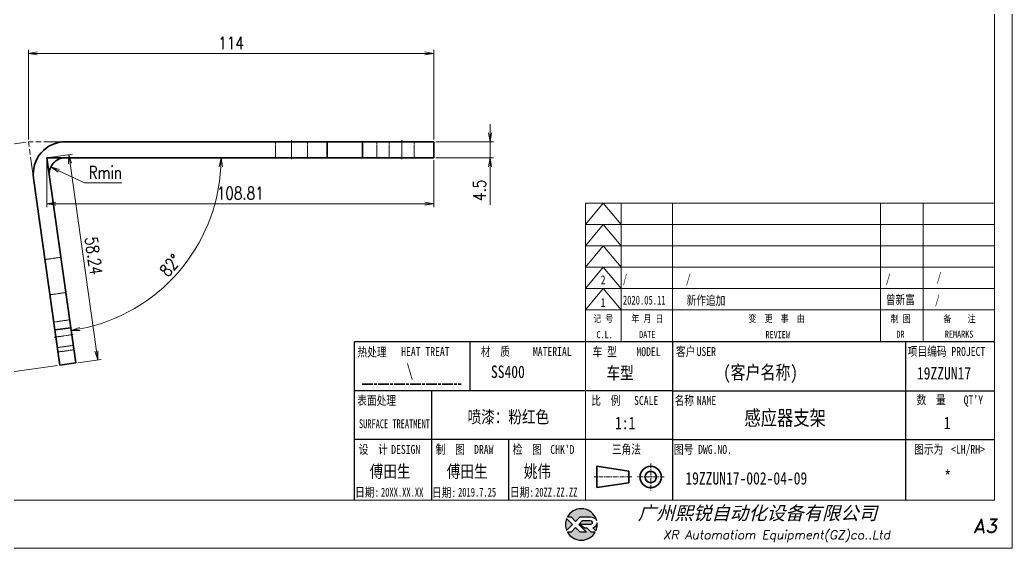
# Model space of a CAD drawing. Header units: millimetres. Extents: x 53130 to 124945, y -23470 to -1811.
# Drawn here: x 54905.7 to 55184.9, y -2526.1 to -2377.6 of the extents above; entities that cross this region are included whole.
import ezdxf
from ezdxf.enums import TextEntityAlignment as Align

# ---------------------------------------------------------------- set-up
doc = ezdxf.new("R2010")
doc.units = ezdxf.units.MM
doc.header["$LTSCALE"] = 0.5
for name, pattern in [('AM_ISO02W050x2', [3.75, 3, -0.75]), ('AM_ISO08W050x2', [9, 6, -0.75, 1.5, -0.75]), ('AM_ISO09W050', [22.5, 12, -1.5, 3, -1.5, 3, -1.5]), ('CENTER', [2, 1.25, -0.25, 0.25, -0.25])]:
    doc.linetypes.add(name, pattern=pattern)
for name, color, linetype in [('DIM', 3, 'Continuous'), ('layer 1', 7, 'Continuous'), ('图\\M+19E79\\M+195B6\\M+18E9A', 7, 'Continuous'), ('图号', 7, 'Continuous'), ('图名', 7, 'Continuous'), ('数量', 7, 'Continuous'), ('材质', 7, 'Continuous'), ('表面处理', 7, 'Continuous'), ('车型', 7, 'Continuous')]:
    doc.layers.add(name, color=color, linetype=linetype)
for name, color, linetype, lineweight in [('中心线', 2, 'AM_ISO08W050x2', 18), ('双点划线', 6, 'AM_ISO09W050', 18), ('图框', 7, 'Continuous', 18), ('标注线', 3, 'Continuous', 18), ('热处理', 7, 'Continuous', 20), ('粗实线', 7, 'Continuous', 35), ('粗点划线', 6, 'AM_ISO08W050x2', 35), ('虚线', 1, 'AM_ISO02W050x2', 18)]:
    doc.layers.add(name, color=color, linetype=linetype, lineweight=lineweight)
doc.layers.add('打印', color=7, linetype='Continuous', lineweight=15, plot=False)
doc.layers.add('打印-禁用', color=7, linetype='Continuous', lineweight=15, plot=False)
doc.styles.add('DIM', font='romans.shx', dxfattribs={"width": 0.8, "bigfont": 'bigfont.shx'})
doc.styles.add('STYLE1', font='')
doc.styles.add('国标', font='simfang.ttf', dxfattribs={"width": 0.8})
doc.styles.add('标题\\M+18E9A', font='romand.shx', dxfattribs={"oblique": 10, "bigfont": 'bigfont.shx'})
doc.styles.get('STYLE1').set_extended_font_data('SimSun')
doc.dimstyles.new('XR 1-1', dxfattribs={"dimtxt": 3.5, "dimasz": 2.5, "dimexe": 1, "dimexo": 0.625, "dimgap": 1.2, "dimtad": 1, "dimtoh": 1, "dimdsep": 46, "dimtxsty": 'DIM', "dimblk": 'OPEN', "dimcen": 0, "dimclrd": 8, "dimclre": 8, "dimclrt": 2, "dimazin": 2, "dimtfac": 0.5, "dimtmove": 0, "dimatfit": 3, "dimldrblk": 'OPEN', "dimfxl": 0, "dimtolj": 2, "dimlwd": 18, "dimlwe": 18, "dimarcsym": 0})
doc.dimstyles.new('XR 1-1$0', dxfattribs={"dimtxt": 3.5, "dimasz": 2.5, "dimexe": 1, "dimexo": 0.625, "dimgap": 1.2, "dimtad": 1, "dimzin": 9, "dimdsep": 46, "dimtxsty": 'DIM', "dimblk": 'OPEN', "dimcen": 0, "dimclrd": 8, "dimclre": 8, "dimclrt": 2, "dimazin": 2, "dimtfac": 0.5, "dimtmove": 0, "dimatfit": 3, "dimldrblk": 'OPEN', "dimfxl": 0, "dimtolj": 2, "dimlwd": 18, "dimlwe": 18, "dimarcsym": 0})
doc.dimstyles.new('XR 1-1$4', dxfattribs={"dimtxt": 3.5, "dimasz": 2.5, "dimexe": 1, "dimexo": 0.625, "dimgap": 1.2, "dimtad": 1, "dimtoh": 1, "dimdsep": 46, "dimtxsty": 'DIM', "dimblk": 'OPEN', "dimcen": 0, "dimclrd": 8, "dimclre": 8, "dimclrt": 2, "dimazin": 2, "dimtfac": 0.5, "dimtofl": 0, "dimtmove": 0, "dimatfit": 3, "dimldrblk": 'OPEN', "dimfxl": 0, "dimtolj": 2, "dimlwd": 18, "dimlwe": 18, "dimarcsym": 0})

# ---------------------------------------------------------------- blocks, each defined once
blk = doc.blocks.new('XR')
at = {"true_color": 0xfc8000}
h = blk.add_hatch(color=30, dxfattribs=at)
h.set_gradient(color1=(252, 128, 0), rotation=240, one_color=1, tint=1, name='INVCURVED')
edge = h.paths.add_edge_path()
edge.add_spline(control_points=[(-434.18, -5928.47), (-433.9, -5928.74), (-433.63, -5929.01), (-433.63, -5929.01), (-433.63, -5929.01), (-433.63, -5929.01), (-433.36, -5928.74), (-433.09, -5928.47)], knot_values=[0.5625, 0.5625, 0.5625, 0.5625, 0.625, 0.625, 0.625, 0.625, 0.6875, 0.6875, 0.6875, 0.6875], degree=3, periodic=0)
edge.add_spline(control_points=[(-433.09, -5928.47), (-432.82, -5928.2), (-432.54, -5927.93), (-432.54, -5927.93), (-432.54, -5927.93), (-432.54, -5927.93), (-432.04, -5927.93), (-431.53, -5927.93)], knot_values=[0.4375, 0.4375, 0.4375, 0.4375, 0.5, 0.5, 0.5, 0.5, 0.5625, 0.5625, 0.5625, 0.5625], degree=3, periodic=0)
edge.add_spline(control_points=[(-431.53, -5927.93), (-431.03, -5927.93), (-430.52, -5927.93), (-430.52, -5927.93), (-430.52, -5927.93), (-430, -5927.93), (-429.43, -5927.96), (-429.01, -5928.33)], knot_values=[0.25, 0.25, 0.25, 0.25, 0.3125, 0.3125, 0.3125, 0.3125, 0.4375, 0.4375, 0.4375, 0.4375], degree=3, periodic=0)
edge.add_spline(control_points=[(-429.01, -5928.33), (-428.88, -5928.44), (-428.78, -5928.59), (-428.71, -5928.75)], knot_values=[0.125, 0.125, 0.125, 0.125, 0.25, 0.25, 0.25, 0.25], degree=3, periodic=0)
edge.add_spline(control_points=[(-428.71, -5928.75), (-429.13, -5927.18), (-430.58, -5926.02), (-432.31, -5926.02)], knot_values=[0, 0, 0, 0, 0.125, 0.125, 0.125, 0.125], degree=3, periodic=0)
edge.add_spline(control_points=[(-432.31, -5926.02), (-433.72, -5926.02), (-434.94, -5926.79), (-435.58, -5927.93)], knot_values=[0.875, 0.875, 0.875, 0.875, 1, 1, 1, 1], degree=3, periodic=0)
edge.add_spline(control_points=[(-435.58, -5927.93), (-435.58, -5927.93), (-434.72, -5927.93), (-434.72, -5927.93), (-434.72, -5927.93), (-434.72, -5927.93), (-434.45, -5928.2), (-434.18, -5928.47)], knot_values=[0.6875, 0.6875, 0.6875, 0.6875, 0.8125, 0.8125, 0.8125, 0.8125, 0.875, 0.875, 0.875, 0.875], degree=3, periodic=0)
edge = h.paths.add_edge_path()
edge.add_spline(control_points=[(-434.79, -5929.26), (-435.04, -5929.02), (-435.34, -5928.72), (-435.54, -5928.53)], knot_values=[0.562504, 0.562504, 0.562504, 0.562504, 0.656252, 0.656252, 0.656252, 0.656252], degree=3, periodic=0)
edge.add_spline(control_points=[(-435.54, -5928.53), (-435.67, -5928.4), (-435.76, -5928.31), (-435.76, -5928.31), (-435.76, -5928.31), (-435.94, -5928.74), (-436.03, -5929.21), (-436.03, -5929.71)], knot_values=[0.25, 0.25, 0.25, 0.25, 0.312504, 0.312504, 0.312504, 0.312504, 0.562504, 0.562504, 0.562504, 0.562504], degree=3, periodic=0)
edge.add_spline(control_points=[(-436.03, -5929.71), (-436.03, -5930.2), (-435.94, -5930.67), (-435.76, -5931.1), (-435.76, -5931.1), (-435.4, -5930.75), (-435.05, -5930.4)], knot_values=[0.874998, 0.874998, 0.874998, 0.874998, 1.124998, 1.124998, 1.124998, 1.25, 1.25, 1.25, 1.25], degree=3, periodic=0)
edge.add_spline(control_points=[(-435.05, -5930.4), (-434.7, -5930.05), (-434.34, -5929.71), (-434.34, -5929.71), (-434.34, -5929.71), (-434.34, -5929.71), (-434.34, -5929.71), (-434.34, -5929.71)], knot_values=[0.749878, 0.749878, 0.749878, 0.749878, 0.874875, 0.874875, 0.874875, 0.874875, 0.874998, 0.874998, 0.874998, 0.874998], degree=3, periodic=0)
edge.add_spline(control_points=[(-434.34, -5929.71), (-434.34, -5929.71), (-434.34, -5929.71), (-434.34, -5929.71)], knot_values=[0.749634, 0.749634, 0.749634, 0.749634, 0.749817, 0.749817, 0.749817, 0.749817], degree=3, periodic=0)
edge.add_spline(control_points=[(-434.35, -5929.7), (-434.35, -5929.7), (-434.35, -5929.7), (-434.35, -5929.7)], knot_values=[0.738281, 0.738281, 0.738281, 0.738281, 0.742188, 0.742188, 0.742188, 0.742188], degree=3, periodic=0)
edge.add_spline(control_points=[(-434.35, -5929.7), (-434.36, -5929.69), (-434.37, -5929.68), (-434.38, -5929.67)], knot_values=[0.726563, 0.726563, 0.726563, 0.726563, 0.738281, 0.738281, 0.738281, 0.738281], degree=3, periodic=0)
edge.add_spline(control_points=[(-434.38, -5929.67), (-434.38, -5929.66), (-434.39, -5929.65), (-434.4, -5929.65)], knot_values=[0.718751, 0.718751, 0.718751, 0.718751, 0.726563, 0.726563, 0.726563, 0.726563], degree=3, periodic=0)
edge.add_spline(control_points=[(-434.4, -5929.65), (-434.42, -5929.63), (-434.45, -5929.6), (-434.47, -5929.58)], knot_values=[0.703126, 0.703126, 0.703126, 0.703126, 0.718751, 0.718751, 0.718751, 0.718751], degree=3, periodic=0)
edge.add_spline(control_points=[(-434.47, -5929.58), (-434.5, -5929.55), (-434.53, -5929.52), (-434.56, -5929.49)], knot_values=[0.687501, 0.687501, 0.687501, 0.687501, 0.703126, 0.703126, 0.703126, 0.703126], degree=3, periodic=0)
edge.add_spline(control_points=[(-434.56, -5929.49), (-434.63, -5929.42), (-434.71, -5929.35), (-434.79, -5929.26)], knot_values=[0.656252, 0.656252, 0.656252, 0.656252, 0.687501, 0.687501, 0.687501, 0.687501], degree=3, periodic=0)
at = {"true_color": 0x0348ff}
h = blk.add_hatch(color=160, dxfattribs=at)
h.set_gradient(color1=(3, 72, 255), color2=(0, 41, 153), one_color=1, tint=0.3, name='HEMISPHERICAL')
edge = h.paths.add_edge_path()
edge.add_spline(control_points=[(-432.54, -5929.67), (-432.26, -5929.95), (-431.94, -5930.23), (-431.66, -5930.51), (-431.66, -5930.51), (-431.66, -5930.51), (-431.66, -5930.51), (-431.66, -5930.51)], knot_values=[0.736842, 0.736842, 0.736842, 0.736842, 0.789474, 0.789474, 0.789474, 0.789474, 0.802633, 0.802633, 0.802633, 0.802633], degree=3, periodic=0)
edge.add_spline(control_points=[(-431.66, -5930.51), (-431.65, -5930.51), (-431.65, -5930.52), (-431.65, -5930.52)], knot_values=[0.802633, 0.802633, 0.802633, 0.802633, 0.815791, 0.815791, 0.815791, 0.815791], degree=3, periodic=0)
edge.add_spline(control_points=[(-431.65, -5930.52), (-431.64, -5930.53), (-431.64, -5930.53), (-431.64, -5930.53)], knot_values=[0.815791, 0.815791, 0.815791, 0.815791, 0.82237, 0.82237, 0.82237, 0.82237], degree=3, periodic=0)
edge.add_spline(control_points=[(-431.64, -5930.53), (-431.64, -5930.53), (-431.64, -5930.53), (-431.63, -5930.54)], knot_values=[0.82237, 0.82237, 0.82237, 0.82237, 0.828949, 0.828949, 0.828949, 0.828949], degree=3, periodic=0)
edge.add_spline(control_points=[(-431.63, -5930.54), (-431.63, -5930.54), (-431.63, -5930.54), (-431.63, -5930.54), (-431.63, -5930.54), (-431.63, -5930.54), (-431.59, -5930.54), (-431.52, -5930.54)], knot_values=[0.841901, 0.841901, 0.841901, 0.841901, 0.842105, 0.842105, 0.842105, 0.842105, 0.855264, 0.855264, 0.855264, 0.855264], degree=3, periodic=0)
edge.add_spline(control_points=[(-431.52, -5930.54), (-431.46, -5930.54), (-431.38, -5930.54), (-431.3, -5930.54)], knot_values=[0.855264, 0.855264, 0.855264, 0.855264, 0.868422, 0.868422, 0.868422, 0.868422], degree=3, periodic=0)
edge.add_spline(control_points=[(-431.3, -5930.54), (-431.26, -5930.54), (-431.22, -5930.54), (-431.18, -5930.54)], knot_values=[0.868422, 0.868422, 0.868422, 0.868422, 0.875, 0.875, 0.875, 0.875], degree=3, periodic=0)
edge.add_spline(control_points=[(-431.18, -5930.54), (-431.14, -5930.54), (-431.1, -5930.54), (-431.07, -5930.54)], knot_values=[0.875, 0.875, 0.875, 0.875, 0.881579, 0.881579, 0.881579, 0.881579], degree=3, periodic=0)
edge.add_spline(control_points=[(-431.07, -5930.54), (-431.05, -5930.54), (-431.04, -5930.54), (-431.03, -5930.54)], knot_values=[0.881579, 0.881579, 0.881579, 0.881579, 0.884869, 0.884869, 0.884869, 0.884869], degree=3, periodic=0)
edge.add_spline(control_points=[(-431.03, -5930.54), (-431.02, -5930.54), (-431, -5930.54), (-431, -5930.54)], knot_values=[0.884869, 0.884869, 0.884869, 0.884869, 0.888158, 0.888158, 0.888158, 0.888158], degree=3, periodic=0)
edge.add_spline(control_points=[(-431, -5930.54), (-430.99, -5930.54), (-430.99, -5930.54), (-430.98, -5930.54)], knot_values=[0.888158, 0.888158, 0.888158, 0.888158, 0.889803, 0.889803, 0.889803, 0.889803], degree=3, periodic=0)
edge.add_spline(control_points=[(-430.98, -5930.54), (-430.98, -5930.54), (-430.98, -5930.54), (-430.97, -5930.54)], knot_values=[0.889803, 0.889803, 0.889803, 0.889803, 0.891447, 0.891447, 0.891447, 0.891447], degree=3, periodic=0)
edge.add_spline(control_points=[(-430.97, -5930.54), (-430.97, -5930.54), (-430.97, -5930.54), (-430.97, -5930.54)], knot_values=[0.891447, 0.891447, 0.891447, 0.891447, 0.89227, 0.89227, 0.89227, 0.89227], degree=3, periodic=0)
edge.add_spline(control_points=[(-430.97, -5930.54), (-430.97, -5930.54), (-430.97, -5930.54), (-430.97, -5930.54)], knot_values=[0.89227, 0.89227, 0.89227, 0.89227, 0.893092, 0.893092, 0.893092, 0.893092], degree=3, periodic=0)
edge.add_spline(control_points=[(-430.97, -5930.54), (-430.97, -5930.54), (-430.97, -5930.54), (-430.97, -5930.54)], knot_values=[0.893092, 0.893092, 0.893092, 0.893092, 0.893503, 0.893503, 0.893503, 0.893503], degree=3, periodic=0)
edge.add_spline(control_points=[(-430.97, -5930.54), (-430.97, -5930.54), (-430.97, -5930.54), (-430.97, -5930.54)], knot_values=[0.893503, 0.893503, 0.893503, 0.893503, 0.893914, 0.893914, 0.893914, 0.893914], degree=3, periodic=0)
edge.add_spline(control_points=[(-430.97, -5930.54), (-430.97, -5930.54), (-430.97, -5930.54), (-430.97, -5930.54)], knot_values=[0.893914, 0.893914, 0.893914, 0.893914, 0.89412, 0.89412, 0.89412, 0.89412], degree=3, periodic=0)
edge.add_spline(control_points=[(-430.97, -5930.54), (-430.97, -5930.54), (-430.97, -5930.54), (-430.97, -5930.54)], knot_values=[0.89412, 0.89412, 0.89412, 0.89412, 0.894326, 0.894326, 0.894326, 0.894326], degree=3, periodic=0)
edge.add_spline(control_points=[(-430.97, -5930.54), (-430.97, -5930.54), (-430.97, -5930.54), (-430.97, -5930.54)], knot_values=[0.894428, 0.894428, 0.894428, 0.894428, 0.894531, 0.894531, 0.894531, 0.894531], degree=3, periodic=0)
edge.add_spline(control_points=[(-430.97, -5930.54), (-430.97, -5930.54), (-430.97, -5930.54), (-430.97, -5930.54)], knot_values=[0.894531, 0.894531, 0.894531, 0.894531, 0.894583, 0.894583, 0.894583, 0.894583], degree=3, periodic=0)
edge.add_spline(control_points=[(-430.97, -5930.54), (-430.97, -5930.54), (-430.97, -5930.54), (-430.97, -5930.54), (-430.97, -5930.54), (-430.97, -5930.54), (-430.73, -5930.78), (-430.49, -5931.01)], knot_values=[0.894685, 0.894685, 0.894685, 0.894685, 0.894737, 0.894737, 0.894737, 0.894737, 0.921052, 0.921052, 0.921052, 0.921052], degree=3, periodic=0)
edge.add_spline(control_points=[(-430.49, -5931.01), (-430.26, -5931.24), (-430.02, -5931.48), (-430.02, -5931.48)], knot_values=[0.921052, 0.921052, 0.921052, 0.921052, 0.947368, 0.947368, 0.947368, 0.947368], degree=3, periodic=0)
edge.add_spline(control_points=[(-430.02, -5931.48), (-430.02, -5931.48), (-430.02, -5931.48), (-430.02, -5931.48)], knot_values=[0.947522, 0.947522, 0.947522, 0.947522, 0.947573, 0.947573, 0.947573, 0.947573], degree=3, periodic=0)
edge.add_spline(control_points=[(-430.02, -5931.48), (-430.02, -5931.48), (-430.02, -5931.48), (-430.02, -5931.48)], knot_values=[0.947573, 0.947573, 0.947573, 0.947573, 0.947676, 0.947676, 0.947676, 0.947676], degree=3, periodic=0)
edge.add_spline(control_points=[(-430.02, -5931.48), (-430.02, -5931.48), (-430.02, -5931.48), (-430.02, -5931.48)], knot_values=[0.947676, 0.947676, 0.947676, 0.947676, 0.947779, 0.947779, 0.947779, 0.947779], degree=3, periodic=0)
edge.add_spline(control_points=[(-430.02, -5931.48), (-430.02, -5931.48), (-430.02, -5931.48), (-430.02, -5931.48)], knot_values=[0.947779, 0.947779, 0.947779, 0.947779, 0.947984, 0.947984, 0.947984, 0.947984], degree=3, periodic=0)
edge.add_spline(control_points=[(-430.02, -5931.48), (-430.02, -5931.48), (-430.02, -5931.48), (-430.02, -5931.48)], knot_values=[0.947984, 0.947984, 0.947984, 0.947984, 0.94819, 0.94819, 0.94819, 0.94819], degree=3, periodic=0)
edge.add_spline(control_points=[(-430.02, -5931.48), (-430.02, -5931.48), (-430.02, -5931.48), (-430.02, -5931.48)], knot_values=[0.94819, 0.94819, 0.94819, 0.94819, 0.948601, 0.948601, 0.948601, 0.948601], degree=3, periodic=0)
edge.add_spline(control_points=[(-430.02, -5931.48), (-430.02, -5931.48), (-430.02, -5931.48), (-430.02, -5931.48)], knot_values=[0.948601, 0.948601, 0.948601, 0.948601, 0.949012, 0.949012, 0.949012, 0.949012], degree=3, periodic=0)
edge.add_spline(control_points=[(-430.02, -5931.48), (-430.02, -5931.48), (-430.01, -5931.48), (-430.01, -5931.48)], knot_values=[0.949012, 0.949012, 0.949012, 0.949012, 0.949834, 0.949834, 0.949834, 0.949834], degree=3, periodic=0)
edge.add_spline(control_points=[(-430.01, -5931.48), (-430.01, -5931.48), (-430.01, -5931.48), (-430.01, -5931.48)], knot_values=[0.949834, 0.949834, 0.949834, 0.949834, 0.950657, 0.950657, 0.950657, 0.950657], degree=3, periodic=0)
edge.add_spline(control_points=[(-430.01, -5931.48), (-430.01, -5931.48), (-430, -5931.48), (-430, -5931.48)], knot_values=[0.950657, 0.950657, 0.950657, 0.950657, 0.952301, 0.952301, 0.952301, 0.952301], degree=3, periodic=0)
edge.add_spline(control_points=[(-430, -5931.48), (-429.99, -5931.48), (-429.98, -5931.48), (-429.98, -5931.48)], knot_values=[0.952301, 0.952301, 0.952301, 0.952301, 0.953946, 0.953946, 0.953946, 0.953946], degree=3, periodic=0)
edge.add_spline(control_points=[(-429.98, -5931.48), (-429.96, -5931.48), (-429.95, -5931.48), (-429.93, -5931.48)], knot_values=[0.953946, 0.953946, 0.953946, 0.953946, 0.957236, 0.957236, 0.957236, 0.957236], degree=3, periodic=0)
edge.add_spline(control_points=[(-429.93, -5931.48), (-429.91, -5931.48), (-429.89, -5931.48), (-429.87, -5931.48)], knot_values=[0.957236, 0.957236, 0.957236, 0.957236, 0.960525, 0.960525, 0.960525, 0.960525], degree=3, periodic=0)
edge.add_spline(control_points=[(-429.87, -5931.48), (-429.82, -5931.48), (-429.77, -5931.48), (-429.71, -5931.48)], knot_values=[0.960525, 0.960525, 0.960525, 0.960525, 0.967104, 0.967104, 0.967104, 0.967104], degree=3, periodic=0)
edge.add_spline(control_points=[(-429.71, -5931.48), (-429.65, -5931.48), (-429.59, -5931.48), (-429.53, -5931.48)], knot_values=[0.967104, 0.967104, 0.967104, 0.967104, 0.973683, 0.973683, 0.973683, 0.973683], degree=3, periodic=0)
edge.add_spline(control_points=[(-429.53, -5931.48), (-429.41, -5931.48), (-429.29, -5931.48), (-429.19, -5931.48)], knot_values=[0.973683, 0.973683, 0.973683, 0.973683, 0.98684, 0.98684, 0.98684, 0.98684], degree=3, periodic=0)
edge.add_spline(control_points=[(-429.19, -5931.48), (-429.1, -5931.48), (-429.04, -5931.48), (-429.04, -5931.48), (-429.67, -5932.62), (-430.9, -5933.39), (-432.31, -5933.39)], knot_values=[0.98684, 0.98684, 0.98684, 0.98684, 1, 1, 1, 1.052632, 1.052632, 1.052632, 1.052632], degree=3, periodic=0)
edge.add_spline(control_points=[(-432.31, -5933.39), (-433.72, -5933.39), (-434.94, -5932.62), (-435.58, -5931.48), (-435.58, -5931.48), (-435.58, -5931.48), (-435.36, -5931.48), (-435.15, -5931.48)], knot_values=[0.052632, 0.052632, 0.052632, 0.052632, 0.105263, 0.105263, 0.105263, 0.105263, 0.131579, 0.131579, 0.131579, 0.131579], degree=3, periodic=0)
edge.add_spline(control_points=[(-435.15, -5931.48), (-434.93, -5931.48), (-434.72, -5931.48), (-434.72, -5931.48), (-434.72, -5931.48), (-434.72, -5931.48), (-434.45, -5931.21), (-434.18, -5930.94)], knot_values=[0.131579, 0.131579, 0.131579, 0.131579, 0.157895, 0.157895, 0.157895, 0.157895, 0.184211, 0.184211, 0.184211, 0.184211], degree=3, periodic=0)
edge.add_spline(control_points=[(-434.18, -5930.94), (-433.9, -5930.67), (-433.63, -5930.4), (-433.63, -5930.4), (-433.63, -5930.4), (-433.63, -5930.4), (-433.36, -5930.67), (-433.09, -5930.94)], knot_values=[0.184211, 0.184211, 0.184211, 0.184211, 0.210526, 0.210526, 0.210526, 0.210526, 0.236842, 0.236842, 0.236842, 0.236842], degree=3, periodic=0)
edge.add_spline(control_points=[(-433.09, -5930.94), (-432.82, -5931.21), (-432.54, -5931.48), (-432.54, -5931.48), (-432.54, -5931.48), (-432.54, -5931.48), (-432.19, -5931.48), (-431.83, -5931.48)], knot_values=[0.236842, 0.236842, 0.236842, 0.236842, 0.263158, 0.263158, 0.263158, 0.263158, 0.289474, 0.289474, 0.289474, 0.289474], degree=3, periodic=0)
edge.add_spline(control_points=[(-431.83, -5931.48), (-431.48, -5931.48), (-431.12, -5931.48), (-431.12, -5931.48), (-431.12, -5931.48), (-431.12, -5931.48), (-431.57, -5931.03), (-432.02, -5930.59)], knot_values=[0.289474, 0.289474, 0.289474, 0.289474, 0.315789, 0.315789, 0.315789, 0.315789, 0.342105, 0.342105, 0.342105, 0.342105], degree=3, periodic=0)
edge.add_spline(control_points=[(-432.02, -5930.59), (-432.47, -5930.15), (-432.92, -5929.71), (-432.92, -5929.71), (-432.92, -5929.71), (-432.92, -5929.71), (-432.71, -5929.5), (-432.5, -5929.29)], knot_values=[0.342105, 0.342105, 0.342105, 0.342105, 0.368421, 0.368421, 0.368421, 0.368421, 0.394737, 0.394737, 0.394737, 0.394737], degree=3, periodic=0)
edge.add_spline(control_points=[(-432.5, -5929.29), (-432.3, -5929.09), (-432.09, -5928.88), (-432.09, -5928.88)], knot_values=[0.394737, 0.394737, 0.394737, 0.394737, 0.421053, 0.421053, 0.421053, 0.421053], degree=3, periodic=0)
edge.add_spline(control_points=[(-432.09, -5928.88), (-432.09, -5928.88), (-432.06, -5928.86), (-432.06, -5928.86)], knot_values=[0.421053, 0.421053, 0.421053, 0.421053, 0.473684, 0.473684, 0.473684, 0.473684], degree=3, periodic=0)
edge.add_spline(control_points=[(-432.06, -5928.86), (-432.06, -5928.86), (-432.06, -5928.86), (-432.06, -5928.86), (-432.06, -5928.86), (-432.06, -5928.86), (-430.4, -5928.86), (-430.26, -5928.86)], knot_values=[0.473684, 0.473684, 0.473684, 0.473684, 0.473684, 0.473684, 0.473684, 0.473684, 0.526316, 0.526316, 0.526316, 0.526316], degree=3, periodic=0)
edge.add_spline(control_points=[(-430.26, -5928.86), (-429.54, -5928.86), (-429.62, -5929.4), (-429.83, -5929.55)], knot_values=[0.526316, 0.526316, 0.526316, 0.526316, 0.578947, 0.578947, 0.578947, 0.578947], degree=3, periodic=0)
edge.add_spline(control_points=[(-429.83, -5929.55), (-429.94, -5929.62), (-430.08, -5929.65), (-430.26, -5929.65), (-430.26, -5929.65), (-430.26, -5929.65), (-430.48, -5929.65), (-430.71, -5929.66)], knot_values=[0.578947, 0.578947, 0.578947, 0.578947, 0.631579, 0.631579, 0.631579, 0.631579, 0.657895, 0.657895, 0.657895, 0.657895], degree=3, periodic=0)
edge.add_spline(control_points=[(-430.71, -5929.66), (-430.93, -5929.66), (-431.15, -5929.67), (-431.15, -5929.67), (-431.15, -5929.67), (-431.15, -5929.67), (-432.54, -5929.67), (-432.54, -5929.67)], knot_values=[0.657895, 0.657895, 0.657895, 0.657895, 0.684211, 0.684211, 0.684211, 0.684211, 0.736842, 0.736842, 0.736842, 0.736842], degree=3, periodic=0)
edge = h.paths.add_edge_path()
edge.add_spline(control_points=[(-428.6, -5929.32), (-428.61, -5929.67), (-428.76, -5930), (-429.06, -5930.22)], knot_values=[0.8, 0.8, 0.8, 0.8, 1, 1, 1, 1], degree=3, periodic=0)
edge.add_spline(control_points=[(-429.06, -5930.22), (-429.22, -5930.34), (-429.41, -5930.43), (-429.61, -5930.48)], knot_values=[0.6, 0.6, 0.6, 0.6, 0.8, 0.8, 0.8, 0.8], degree=3, periodic=0)
edge.add_spline(control_points=[(-429.61, -5930.48), (-429.61, -5930.48), (-428.9, -5931.19), (-428.9, -5931.19), (-428.9, -5931.19), (-428.69, -5930.73), (-428.58, -5930.23), (-428.58, -5929.71)], knot_values=[0.2, 0.2, 0.2, 0.2, 0.4, 0.4, 0.4, 0.4, 0.6, 0.6, 0.6, 0.6], degree=3, periodic=0)
edge.add_spline(control_points=[(-428.58, -5929.71), (-428.58, -5929.58), (-428.59, -5929.45), (-428.6, -5929.32)], knot_values=[0, 0, 0, 0, 0.2, 0.2, 0.2, 0.2], degree=3, periodic=0)
at = {"layer": 'layer 1', "color": 30}
for points, knots in [([(-432.31, -5926.02), (-430.58, -5926.02), (-429.13, -5927.18), (-428.71, -5928.75), (-428.71, -5928.75), (-428.78, -5928.59), (-428.88, -5928.44), (-429.01, -5928.33), (-429.01, -5928.33), (-429.43, -5927.96), (-430, -5927.93), (-430.52, -5927.93), (-430.52, -5927.93), (-430.52, -5927.93), (-432.54, -5927.93), (-432.54, -5927.93), (-432.54, -5927.93), (-432.54, -5927.93), (-433.63, -5929.01), (-433.63, -5929.01), (-433.63, -5929.01), (-433.63, -5929.01), (-434.72, -5927.93), (-434.72, -5927.93), (-434.72, -5927.93), (-434.72, -5927.93), (-435.58, -5927.93), (-435.58, -5927.93), (-435.58, -5927.93), (-434.94, -5926.79), (-433.72, -5926.02), (-432.31, -5926.02)], [0, 0, 0, 0, 0.125, 0.125, 0.125, 0.125, 0.25, 0.25, 0.25, 0.25, 0.375, 0.375, 0.375, 0.375, 0.5, 0.5, 0.5, 0.5, 0.625, 0.625, 0.625, 0.625, 0.75, 0.75, 0.75, 0.75, 0.875, 0.875, 0.875, 0.875, 1, 1, 1, 1]), ([(-435.76, -5931.1), (-435.94, -5930.67), (-436.03, -5930.2), (-436.03, -5929.71), (-436.03, -5929.71), (-436.03, -5929.21), (-435.94, -5928.74), (-435.76, -5928.31), (-435.76, -5928.31), (-435.76, -5928.31), (-434.34, -5929.71), (-434.34, -5929.71), (-434.34, -5929.71), (-434.34, -5929.71), (-435.76, -5931.1), (-435.76, -5931.1)], [0, 0, 0, 0, 0.25, 0.25, 0.25, 0.25, 0.5, 0.5, 0.5, 0.5, 0.75, 0.75, 0.75, 0.75, 1, 1, 1, 1])]:
    blk.add_open_spline(points, degree=3, knots=knots, dxfattribs=at)
at = {"layer": 'layer 1', "color": 154}
for points, knots in [([(-429.04, -5931.48), (-429.67, -5932.62), (-430.9, -5933.39), (-432.31, -5933.39), (-432.31, -5933.39), (-433.72, -5933.39), (-434.94, -5932.62), (-435.58, -5931.48), (-435.58, -5931.48), (-435.58, -5931.48), (-434.72, -5931.48), (-434.72, -5931.48), (-434.72, -5931.48), (-434.72, -5931.48), (-433.63, -5930.4), (-433.63, -5930.4), (-433.63, -5930.4), (-433.63, -5930.4), (-432.54, -5931.48), (-432.54, -5931.48), (-432.54, -5931.48), (-432.54, -5931.48), (-431.12, -5931.48), (-431.12, -5931.48), (-431.12, -5931.48), (-431.12, -5931.48), (-432.92, -5929.71), (-432.92, -5929.71), (-432.92, -5929.71), (-432.92, -5929.71), (-432.09, -5928.88), (-432.09, -5928.88), (-432.09, -5928.88), (-432.09, -5928.88), (-432.06, -5928.86), (-432.06, -5928.86), (-432.06, -5928.86), (-432.06, -5928.86), (-430.4, -5928.86), (-430.26, -5928.86), (-430.26, -5928.86), (-429.54, -5928.86), (-429.62, -5929.4), (-429.83, -5929.55), (-429.83, -5929.55), (-429.94, -5929.62), (-430.08, -5929.65), (-430.26, -5929.65), (-430.26, -5929.65), (-430.26, -5929.65), (-431.15, -5929.67), (-431.15, -5929.67), (-431.15, -5929.67), (-431.15, -5929.67), (-432.54, -5929.67), (-432.54, -5929.67), (-432.54, -5929.67), (-432.26, -5929.95), (-431.94, -5930.23), (-431.66, -5930.51), (-431.66, -5930.51), (-431.66, -5930.51), (-431.63, -5930.54), (-431.63, -5930.54), (-431.63, -5930.54), (-431.63, -5930.54), (-430.97, -5930.54), (-430.97, -5930.54), (-430.97, -5930.54), (-430.97, -5930.54), (-430.02, -5931.48), (-430.02, -5931.48), (-430.02, -5931.48), (-430.02, -5931.48), (-429.04, -5931.48), (-429.04, -5931.48)], [0, 0, 0, 0, 0.052632, 0.052632, 0.052632, 0.052632, 0.105263, 0.105263, 0.105263, 0.105263, 0.157895, 0.157895, 0.157895, 0.157895, 0.210526, 0.210526, 0.210526, 0.210526, 0.263158, 0.263158, 0.263158, 0.263158, 0.315789, 0.315789, 0.315789, 0.315789, 0.368421, 0.368421, 0.368421, 0.368421, 0.421053, 0.421053, 0.421053, 0.421053, 0.473684, 0.473684, 0.473684, 0.473684, 0.526316, 0.526316, 0.526316, 0.526316, 0.578947, 0.578947, 0.578947, 0.578947, 0.631579, 0.631579, 0.631579, 0.631579, 0.684211, 0.684211, 0.684211, 0.684211, 0.736842, 0.736842, 0.736842, 0.736842, 0.789474, 0.789474, 0.789474, 0.789474, 0.842105, 0.842105, 0.842105, 0.842105, 0.894737, 0.894737, 0.894737, 0.894737, 0.947368, 0.947368, 0.947368, 0.947368, 1, 1, 1, 1]), ([(-428.6, -5929.32), (-428.59, -5929.45), (-428.58, -5929.58), (-428.58, -5929.71), (-428.58, -5929.71), (-428.58, -5930.23), (-428.69, -5930.73), (-428.9, -5931.19), (-428.9, -5931.19), (-428.9, -5931.19), (-429.61, -5930.48), (-429.61, -5930.48), (-429.61, -5930.48), (-429.41, -5930.43), (-429.22, -5930.34), (-429.06, -5930.22), (-429.06, -5930.22), (-428.76, -5930), (-428.61, -5929.67), (-428.6, -5929.32)], [0, 0, 0, 0, 0.2, 0.2, 0.2, 0.2, 0.4, 0.4, 0.4, 0.4, 0.6, 0.6, 0.6, 0.6, 0.8, 0.8, 0.8, 0.8, 1, 1, 1, 1])]:
    blk.add_open_spline(points, degree=3, knots=knots, dxfattribs=at)
blk = doc.blocks.new('GZDEH零件A3图框V01版')
at = {"layer": '中心线', "color": 1, "linetype": 'CENTER', "lineweight": 5, "ltscale": 2}
for p, q in [((3175.82, -1822.66), (3175.82, -1830.26)), ((3170.49, -1826.46), (3159.89, -1826.46)), ((3179.62, -1826.46), (3172.02, -1826.46))]:
    blk.add_line(p, q, dxfattribs=at)
at = {"layer": '图\\M+19E79\\M+195B6\\M+18E9A', "color": 7}
blk.add_line((3272.49, -1788.46), (3092.49, -1788.46), dxfattribs=at)
at = {"layer": '图\\M+19E79\\M+195B6\\M+18E9A', "color": 9}
for p, q in [((3272.49, -1788.46), (3092.49, -1788.46)), ((3124.99, -1788.46), (3124.99, -1802.35)), ((3181.99, -1788.46), (3181.99, -1832.96)), ((3247.49, -1788.46), (3247.49, -1832.96)), ((3181.99, -1802.21), (3092.49, -1802.21)), ((3114.17, -1802.21), (3114.17, -1815.96)), ((3181.99, -1802.21), (3272.49, -1802.21)), ((3181.99, -1815.96), (3092.49, -1815.96)), ((3114.17, -1815.96), (3114.17, -1832.96)), ((3114.17, -1815.96), (3114.17, -1832.96)), ((3135.83, -1815.96), (3135.83, -1832.96)), ((3135.83, -1815.96), (3135.83, -1832.96)), ((3181.99, -1815.96), (3272.49, -1815.96))]:
    blk.add_line(p, q, dxfattribs=at)
at = {"layer": '图\\M+19E79\\M+195B6\\M+18E9A', "color": 9, "linetype": 'Continuous'}
blk.add_line((3092.49, -1832.96), (3092.49, -1788.46), dxfattribs=at)
at = {"layer": '图框', "linetype": 'Continuous'}
for p, q in [((3272.49, -1832.96), (3272.49, -1554.46)), ((3157.49, -1749.46), (3272.49, -1749.46)), ((3157.49, -1832.96), (3157.49, -1749.46)), ((2882.49, -1832.96), (3272.49, -1832.96))]:
    blk.add_line(p, q, dxfattribs=at)
at = {"layer": '图框', "color": 9}
for p, q in [((3157.49, -1755.46), (3162.49, -1749.46)), ((3162.49, -1749.46), (3167.49, -1755.46)), ((3167.49, -1788.46), (3167.49, -1749.46)), ((3240.49, -1788.46), (3240.49, -1749.46)), ((3252.49, -1749.46), (3252.49, -1788.46)), ((3157.49, -1755.46), (3272.49, -1755.46)), ((3157.49, -1761.46), (3162.49, -1755.46)), ((3162.49, -1755.46), (3167.49, -1761.46)), ((3157.49, -1761.46), (3272.49, -1761.46)), ((3157.49, -1767.46), (3162.49, -1761.46)), ((3162.49, -1761.46), (3167.49, -1767.46)), ((3157.49, -1767.46), (3272.49, -1767.46)), ((3157.49, -1773.46), (3162.49, -1767.46)), ((3162.49, -1767.46), (3167.49, -1773.46)), ((3157.49, -1773.46), (3272.49, -1773.46)), ((3157.49, -1779.46), (3162.49, -1773.46)), ((3162.49, -1773.46), (3167.49, -1779.46)), ((3157.49, -1779.46), (3272.49, -1779.46))]:
    blk.add_line(p, q, dxfattribs=at)
at = {"layer": '图框', "color": 9, "linetype": 'Continuous'}
blk.add_line((3181.99, -1749.46), (3181.99, -1832.96), dxfattribs=at)
at = {"layer": '图框', "color": 2, "linetype": 'ByBlock', "lineweight": 35}
for p, q in [((3169.69, -1824.86), (3160.69, -1823.46)), ((3160.69, -1829.46), (3160.69, -1823.46)), ((3169.69, -1824.86), (3169.69, -1828.06)), ((3169.69, -1828.06), (3160.69, -1829.46))]:
    blk.add_line(p, q, dxfattribs=at)
for radius in [3, 1.6]:
    blk.add_circle((3175.82, -1826.46), radius, dxfattribs=at)
at = {"layer": '打印-禁用', "linetype": 'Continuous'}
for p, q in [((3277.49, -1846.46), (3277.49, -1549.46)), ((2857.49, -1846.46), (3277.49, -1846.46))]:
    blk.add_line(p, q, dxfattribs=at)
at = {"layer": 'DIM', "xscale": 1.199999999999818, "yscale": 1.199999999999818, "zscale": 1.199999999999818}
blk.add_blockref('XR', (3675.07, 5275.84), dxfattribs=at)
at = {"layer": '图\\M+19E79\\M+195B6\\M+18E9A', "color": 9, "style": '国标'}
for s, width, p in [('热处理', 0.8, (3093.35, -1792.61)), ('材  质', 0.8, (3128.04, -1792.46)), ('项目编码 PROJECT', 0.8, (3248.13, -1792.43)), ('表面处理', 0.8, (3093.27, -1806.21)), ('比  例\u3000', 0.8, (3159.1, -1806.21)), ('SCALE', 0.8, (3171.15, -1806.21)), ('名称\u3000', 0.8, (3182.54, -1806.21)), ('NAME', 0.8, (3188.8, -1806.21)), ('数  量', 0.8, (3250.61, -1806.05)), ("QT'Y ", 0.8, (3263.86, -1806.05)), ('SURFACE TREATMENT', 0.6, (3093.77, -1812.75)), (' DESIGN', 0.8, (3101.47, -1819.96)), (' DRAW', 0.8, (3124.78, -1819.96)), ("CHK'D", 0.8, (3147.58, -1819.96)), ('三角法', 0.8, (3164.9, -1819.96)), ('图号', 0.8, (3182.36, -1819.96)), ('DWG.NO.', 0.8, (3189.16, -1819.96)), ('图示为', 0.8, (3249.94, -1819.93)), ('<LH/RH>', 0.8, (3260.31, -1819.93))]:
    blk.add_text(s, height=2.5, dxfattribs=dict(at, width=width)).set_placement(p)
at = {"layer": '图\\M+19E79\\M+195B6\\M+18E9A', "color": 9, "style": '国标', "width": 0.8}
for s, p in [('HEAT TREAT', (3112.45, -1792.46)), ('MATERIAL', (3148.14, -1792.46)), ('客户', (3185.68, -1792.46)), ('USER', (3191.46, -1792.46)), ('设  计', (3097.79, -1819.96)), ('制  图', (3119.43, -1819.96)), ('检  图', (3141.11, -1819.96)), ('日期:', (3096.09, -1832)), ('日期:', (3117.71, -1832.1)), ('日期:', (3139.62, -1832))]:
    blk.add_text(s, height=2.5, dxfattribs=at).set_placement(p, align=Align.CENTER)
for s, p in [('车 型', (3162.87, -1791.2)), ('MODEL', (3175.2, -1791.24))]:
    blk.add_text(s, height=2.5, dxfattribs=at).set_placement(p, align=Align.MIDDLE)
at = {"layer": '图\\M+19E79\\M+195B6\\M+18E9A', "color": 7, "lineweight": -3, "style": 'STYLE1', "oblique": 15}
blk.add_text('广州熙锐自动化设备有限公司 ', height=3.8, dxfattribs=at).set_placement((3172.16, -1838.51))
at = {"layer": '图\\M+19E79\\M+195B6\\M+18E9A', "color": 7, "style": '标题\\M+18E9A', "oblique": 10}
for s, height, p in [('A3', 4, (3269.91, -1840.2)), ('XR Automatiom Equipment(GZ)co..Ltd', 2.5, (3211.26, -1842.9))]:
    blk.add_text(s, height=height, dxfattribs=at).set_placement(p, align=Align.MIDDLE)
at = {"layer": '图框', "color": 9, "style": '国标', "width": 0.8}
for s, p in [('记 号', (3162.47, -1782.94)), ('年 月 日', (3174.9, -1782.98)), ('变  更  事  由', (3211.24, -1782.93)), ('C.L.', (3162.86, -1787.45)), ('DATE', (3174.85, -1787.42)), ('REVIEW', (3211.55, -1787.45))]:
    blk.add_text(s, height=2, dxfattribs=at).set_placement(p, align=Align.CENTER)
for s, p in [('制 图', (3246.15, -1781.95)), ('备    注', (3262.68, -1781.92)), ('DR', (3246.06, -1786.34)), ('REMARKS', (3262.57, -1786.32))]:
    blk.add_text(s, height=2, dxfattribs=at).set_placement(p, align=Align.MIDDLE)
blk = doc.blocks.new('DEH A3')
at = {"layer": '图框'}
blk.add_blockref('GZDEH零件A3图框V01版', (-2857.49, 1846.46), dxfattribs=at)
blk = doc.blocks.new('_Open')
at = {"color": 0, "linetype": 'ByBlock', "lineweight": -2}
for p, q in [((-1, 0.17), (0, 0)), ((-1, -0.17), (0, 0)), ((0, 0), (-1, 0))]:
    blk.add_line(p, q, dxfattribs=at)
blk = doc.blocks.new('*D111')
at = {"layer": 'Defpoints', "color": 0, "transparency": 16777216}
for p in [(55022.15, -2387.05), (54908.16, -2411.89), (55022.15, -2411.89)]:
    blk.add_point(p, dxfattribs=at)
at = {"layer": '标注线', "color": 8, "lineweight": 18, "transparency": 16777216}
for p, q in [((54908.16, -2411.26), (54908.16, -2386.05)), ((55022.15, -2411.26), (55022.15, -2386.05)), ((54910.66, -2387.05), (55019.65, -2387.05))]:
    blk.add_line(p, q, dxfattribs=at)
at = {"layer": '标注线', "color": 8, "lineweight": 18, "transparency": 16777216, "xscale": 2.5, "yscale": 2.5, "zscale": 2.5, "rotation": 180}
blk.add_blockref('_Open', (54908.16, -2387.05), dxfattribs=at)
at = {"layer": '标注线', "color": 8, "lineweight": 18, "transparency": 16777216, "xscale": 2.5, "yscale": 2.5, "zscale": 2.5}
blk.add_blockref('_Open', (55022.15, -2387.05), dxfattribs=at)
at = {"layer": '标注线', "color": 2, "transparency": 16777216, "insert": (54965.16, -2384.1), "char_height": 3.5, "attachment_point": 5, "style": 'DIM'}
blk.add_mtext('\\A2;114', dxfattribs=at)
blk = doc.blocks.new('*D112')
at = {"layer": 'Defpoints', "color": 0, "transparency": 16777216}
for p in [(54908.16, -2411.89), (54916.99, -2474.69), (54896.51, -2477.57)]:
    blk.add_point(p, dxfattribs=at)
at = {"layer": '标注线', "color": 8, "lineweight": 18, "transparency": 16777216}
for p, q in [((54907.54, -2411.97), (54886.69, -2414.9)), ((54888.03, -2417.24), (54896.16, -2475.09)), ((54916.37, -2474.78), (54895.52, -2477.71))]:
    blk.add_line(p, q, dxfattribs=at)
at = {"layer": '标注线', "color": 8, "lineweight": 18, "transparency": 16777216, "xscale": 2.5, "yscale": 2.5, "zscale": 2.5}
for p, rotation in [((54887.68, -2414.77), 98.00003737006217), ((54896.51, -2477.57), 278.0000373700622)]:
    blk.add_blockref('_Open', p, dxfattribs=dict(at, rotation=rotation))
at = {"layer": '标注线', "color": 2, "transparency": 16777216, "insert": (54895.02, -2445.76), "char_height": 3.5, "attachment_point": 5, "rotation": 278, "style": 'DIM'}
blk.add_mtext('\\A2;63.4', dxfattribs=at)
blk = doc.blocks.new('*D113')
at = {"layer": 'Defpoints', "color": 0, "transparency": 16777216}
for p in [(55022.15, -2411.89), (55022.15, -2416.39), (55037.99, -2416.39)]:
    blk.add_point(p, dxfattribs=at)
at = {"layer": '标注线', "color": 8, "lineweight": 18, "transparency": 16777216}
for p, q in [((55037.99, -2409.39), (55037.99, -2406.89)), ((55022.77, -2411.89), (55038.99, -2411.89)), ((55037.99, -2411.89), (55037.99, -2416.39)), ((55022.77, -2416.39), (55038.99, -2416.39)), ((55037.99, -2418.89), (55037.99, -2429.65))]:
    blk.add_line(p, q, dxfattribs=at)
at = {"layer": '标注线', "color": 8, "lineweight": 18, "transparency": 16777216, "xscale": 2.5, "yscale": 2.5, "zscale": 2.5}
for p, rotation in [((55037.99, -2411.89), 270), ((55037.99, -2416.39), 90)]:
    blk.add_blockref('_Open', p, dxfattribs=dict(at, rotation=rotation))
at = {"layer": '标注线', "color": 2, "transparency": 16777216, "insert": (55035.04, -2425.52), "char_height": 3.5, "attachment_point": 5, "rotation": 90, "style": 'DIM'}
blk.add_mtext('\\A2;4.5', dxfattribs=at)
blk = doc.blocks.new('*D114')
at = {"layer": 'Defpoints', "color": 0, "transparency": 16777216}
for p in [(54914.46, -2418.95), (54918.52, -2420.89)]:
    blk.add_point(p, dxfattribs=at)
at = {"layer": '标注线', "color": 8, "lineweight": 18, "transparency": 16777216}
for p, q in [((54923.9, -2423.46), (54916.71, -2420.03)), ((54934.44, -2423.46), (54923.9, -2423.46))]:
    blk.add_line(p, q, dxfattribs=at)
at = {"layer": '标注线', "color": 8, "lineweight": 18, "transparency": 16777216, "xscale": 2.5, "yscale": 2.5, "zscale": 2.5, "rotation": 154.4904706695391}
blk.add_blockref('_Open', (54914.46, -2418.95), dxfattribs=at)
at = {"layer": '标注线', "color": 2, "transparency": 16777216, "insert": (54929.77, -2420.51), "char_height": 3.5, "attachment_point": 5, "style": 'DIM'}
blk.add_mtext('\\A2;\\A2;Rmin', dxfattribs=at)
blk = doc.blocks.new('*D115')
at = {"layer": 'Defpoints', "color": 0, "transparency": 16777216}
for p in [(54918.52, -2416.39), (54992.15, -2416.39), (54914.06, -2421.51), (54941.68, -2456.36), (54920.06, -2464.16)]:
    blk.add_point(p, dxfattribs=at)
at = {"layer": '标注线', "color": 8, "lineweight": 18, "transparency": 16777216}
blk.add_line((54920.14, -2464.78), (54920.3, -2465.9), dxfattribs=at)
blk.add_arc((54913.34, -2416.39), 49, 280.9238, 357.0762, dxfattribs=at)
at = {"layer": '标注线', "color": 8, "lineweight": 18, "transparency": 16777216, "xscale": 2.5, "yscale": 2.5, "zscale": 2.5}
for p, rotation in [((54962.34, -2416.39), 88.53811607689815), ((54920.16, -2464.91), 189.461921293142)]:
    blk.add_blockref('_Open', p, dxfattribs=dict(at, rotation=rotation))
at = {"layer": '标注线', "color": 2, "transparency": 16777216, "insert": (54948.09, -2446.6), "char_height": 3.5, "attachment_point": 5, "rotation": 49, "style": 'DIM'}
blk.add_mtext('\\A2;82°', dxfattribs=at)
blk = doc.blocks.new('*D395')
at = {"layer": 'Defpoints', "color": 0, "transparency": 16777216}
for p in [(54913.34, -2416.39), (54921.45, -2474.06), (54927.64, -2473.19)]:
    blk.add_point(p, dxfattribs=at)
at = {"layer": '标注线', "color": 8, "lineweight": 18, "transparency": 16777216}
for p, q in [((54913.96, -2416.3), (54920.53, -2415.38)), ((54919.89, -2417.99), (54927.3, -2470.72)), ((54922.07, -2473.98), (54928.63, -2473.05))]:
    blk.add_line(p, q, dxfattribs=at)
at = {"layer": '标注线', "color": 8, "lineweight": 18, "transparency": 16777216, "xscale": 2.5, "yscale": 2.5, "zscale": 2.5}
for p, rotation in [((54919.54, -2415.52), 98.00030378657766), ((54927.64, -2473.19), 278.0003037865777)]:
    blk.add_blockref('_Open', p, dxfattribs=dict(at, rotation=rotation))
at = {"layer": '标注线', "color": 2, "transparency": 16777216, "insert": (54926.51, -2443.94), "char_height": 3.5, "attachment_point": 5, "rotation": 278.0003, "style": 'DIM'}
blk.add_mtext('\\A2;58.24', dxfattribs=at)
blk = doc.blocks.new('*D396')
at = {"layer": 'Defpoints', "color": 0, "transparency": 16777216}
for p in [(54913.34, -2416.39), (55022.15, -2416.39), (55022.15, -2429.28)]:
    blk.add_point(p, dxfattribs=at)
at = {"layer": '标注线', "color": 8, "lineweight": 18, "transparency": 16777216}
for p, q in [((54913.34, -2417.01), (54913.34, -2430.28)), ((55022.15, -2417.01), (55022.15, -2430.28)), ((54915.84, -2429.28), (55019.65, -2429.28))]:
    blk.add_line(p, q, dxfattribs=at)
at = {"layer": '标注线', "color": 8, "lineweight": 18, "transparency": 16777216, "xscale": 2.5, "yscale": 2.5, "zscale": 2.5, "rotation": 180}
blk.add_blockref('_Open', (54913.34, -2429.28), dxfattribs=at)
at = {"layer": '标注线', "color": 8, "lineweight": 18, "transparency": 16777216, "xscale": 2.5, "yscale": 2.5, "zscale": 2.5}
blk.add_blockref('_Open', (55022.15, -2429.28), dxfattribs=at)
at = {"layer": '标注线', "color": 2, "transparency": 16777216, "insert": (54967.74, -2426.33), "char_height": 3.5, "attachment_point": 5, "style": 'DIM'}
blk.add_mtext('\\A2;108.81', dxfattribs=at)

msp = doc.modelspace()

# ---------------------------------------------------------------- linework, layer by layer
at = {"layer": '中心线', "ltscale": 0.135016}
for p, q in [((54982.147, -2411.437), (54982.147, -2416.838)), ((55013.147, -2411.437), (55013.147, -2416.838))]:
    msp.add_line(p, q, dxfattribs=at)
at = {"layer": '中心线', "ltscale": 0.134993}
msp.add_line((54915.431, -2466.83), (54920.779, -2466.078), dxfattribs=at)
at = {"layer": '双点划线'}
for p in [(54918.517, -2411.887), (54909.605, -2422.14)]:
    msp.add_line(p, (54908.164, -2411.887), dxfattribs=at)
at = {"layer": '打印'}
msp.add_lwpolyline([(54764.856, -2229.107), (55184.856, -2229.107), (55184.856, -2526.107), (54764.856, -2526.107)], close=True, dxfattribs=at)
at = {"layer": '粗实线'}
for p, q in [((54992.147, -2411.887), (54918.517, -2411.887)), ((55022.147, -2411.887), (55002.147, -2411.887)), ((54913.341, -2416.387), (54992.147, -2416.387)), ((54913.341, -2416.387), (54920.055, -2464.16)), ((55022.147, -2416.387), (55002.147, -2416.387)), ((54909.605, -2422.14), (54915.598, -2464.787))]:
    msp.add_line(p, q, dxfattribs=at)
at = {"layer": '粗实线', "ltscale": 0.25}
for p, q in [((55002.147, -2411.887), (54992.147, -2411.887)), ((55002.147, -2416.387), (54992.147, -2416.387)), ((54921.447, -2474.063), (54920.055, -2464.16))]:
    msp.add_line(p, q, dxfattribs=at)
at = {"layer": '粗实线', "ltscale": 0.1125}
for p, q in [((54992.147, -2411.887), (54992.147, -2416.387)), ((55002.147, -2411.887), (55002.147, -2416.387)), ((55022.147, -2411.887), (55022.147, -2416.387))]:
    msp.add_line(p, q, dxfattribs=at)
at = {"layer": '粗实线', "ltscale": 0.112508}
msp.add_line((54920.055, -2464.16), (54915.598, -2464.787), dxfattribs=at)
at = {"layer": '粗实线', "ltscale": 0.250002}
msp.add_line((54916.991, -2474.689), (54915.598, -2464.787), dxfattribs=at)
at = {"layer": '粗实线', "ltscale": 0.112496}
msp.add_line((54921.447, -2474.063), (54916.991, -2474.689), dxfattribs=at)
at = {"layer": '粗实线'}
for radius in [9, 4.5]:
    msp.add_arc((54918.517, -2420.887), radius, 90, 188, dxfattribs=at)
at = {"layer": '粗点划线', "linetype": 'AM_ISO08W050x2'}
msp.add_line((55002.03, -2480.035), (55029.891, -2480.035), dxfattribs=at)
at = {"layer": '虚线', "ltscale": 0.1125}
for p, q in [((54977.647, -2411.887), (54977.647, -2416.387)), ((54986.647, -2411.887), (54986.647, -2416.387)), ((55006.147, -2411.887), (55006.147, -2416.387)), ((55009.647, -2411.887), (55009.647, -2416.387)), ((55016.647, -2411.887), (55016.647, -2416.387))]:
    msp.add_line(p, q, dxfattribs=at)
at = {"layer": '虚线', "ltscale": 0.112496}
for p, q in [((54917.271, -2444.355), (54912.815, -2444.981)), ((54918.663, -2454.258), (54914.207, -2454.884)), ((54915.285, -2462.559), (54919.742, -2461.932)), ((54920.751, -2469.112), (54916.295, -2469.738)), ((54916.469, -2470.976), (54920.925, -2470.35))]:
    msp.add_line(p, q, dxfattribs=at)

# ---------------------------------------------------------------- block references
at = {"layer": '图框'}
msp.add_blockref('DEH A3', (54764.856, -2526.107), dxfattribs=at)

# ---------------------------------------------------------------- texts
at = {"layer": '图\\M+19E79\\M+195B6\\M+18E9A', "color": 3, "style": '国标'}
for s, height, width, p in [('2', 2.5, 0.8, (55069.133, -2451.951)), ('/', 2.5, 0.705904, (55075.366, -2451.635)), ('/', 2.5, 0.8, (55093.101, -2451.635)), ('/', 2.5, 0.8, (55149.306, -2451.536)), ('/', 2.5, 0.8, (55163.601, -2451.165)), ('1', 2.5, 0.8, (55069.123, -2458.311)), ('2020.05.11', 2.5, 0.705904, (55075.366, -2457.635)), ('新作追加', 2.5, 0.8, (55093.273, -2457.72)), ('曾新富', 2.5, 0.8, (55149.306, -2457.536)), ('/', 2.5, 0.8, (55163.137, -2457.525)), ('    (客户名称)', 3.85, 0.8, (55095.201, -2478.626)), ('19ZZUN17', 3.5, 0.8, (55158.073, -2478.697)), ('1:1', 3.5, 0.8, (55073.156, -2492.674)), ('傅田生', 3.5, 0.8, (55004.154, -2506.29)), ('傅田生', 3.5, 0.8, (55025.834, -2506.29)), ('姚伟', 3.5, 0.8, (55047.494, -2506.29)), ('20XX.XX.XX', 2.5, 0.7, (55007.319, -2511.627)), ('2019.7.25', 2.5, 0.7, (55028.999, -2511.627)), ('20ZZ.ZZ.ZZ', 2.5, 0.7, (55050.659, -2511.627))]:
    msp.add_text(s, height=height, dxfattribs=dict(at, width=width)).set_placement(p)
at = {"layer": '图\\M+19E79\\M+195B6\\M+18E9A', "color": 3, "style": '国标', "width": 0.8}
msp.add_text('*', height=3.5, dxfattribs=at).set_placement((55166.727, -2507.691), align=Align.CENTER)
at = {"layer": '图号', "color": 3, "style": '国标', "width": 0.8}
msp.add_text('19ZZUN17-002-04-09', height=3.5, dxfattribs=at).set_placement((55092.935, -2508.234))
at = {"layer": '图名', "color": 3, "style": '国标', "width": 0.8}
msp.add_text('感应器支架', height=4.2, dxfattribs=at).set_placement((55121.008, -2491.593), align=Align.CENTER)
at = {"layer": '数量', "color": 3, "style": '国标', "width": 0.8}
msp.add_text('1', height=3.5, dxfattribs=at).set_placement((55166.574, -2492.659), align=Align.CENTER)
at = {"layer": '材质', "color": 3, "style": '国标', "width": 0.8}
msp.add_text('SS400', height=3.5, dxfattribs=at).set_placement((55043.014, -2478.287), align=Align.CENTER)
at = {"layer": '热处理', "color": 3, "style": '国标', "width": 0.8}
msp.add_text('\\', height=3.5, dxfattribs=at).set_placement((55015.435, -2477.911), align=Align.CENTER)
at = {"layer": '表面处理', "color": 3, "style": '国标', "width": 0.8}
msp.add_text('喷漆：粉红色', height=3.5, dxfattribs=at).set_placement((55043.156, -2490.964), align=Align.CENTER)
at = {"layer": '车型', "color": 3, "style": '国标', "width": 0.8}
msp.add_text('  车型', height=3.5, dxfattribs=at).set_placement((55066.961, -2478.611))

# ---------------------------------------------------------------- dimensions: what is measured, and where the dimension line sits
at = {"layer": '标注线'}
dim = msp.add_linear_dim(base=(55022.147, -2387.052), p1=(54908.164, -2411.887), p2=(55022.147, -2411.887), dimstyle='XR 1-1$0', override={"dimdec": 1}, dxfattribs=at)
dim.commit()
dim.dimension.update_dxf_attribs({"geometry": '*D111', "text_midpoint": (54965.156, -2384.102)})
dim = msp.add_linear_dim(base=(55037.994, -2416.387), p1=(55022.147, -2411.887), p2=(55022.147, -2416.387), angle=90, dimstyle='XR 1-1$0', dxfattribs=at)
dim.commit()
dim.dimension.update_dxf_attribs({"geometry": '*D113', "text_midpoint": (55035.044, -2425.521)})
dim = msp.add_linear_dim(base=(54896.51, -2477.568), p1=(54908.164, -2411.887), p2=(54916.991, -2474.689), angle=278.00004, dimstyle='XR 1-1$0', override={"dimdec": 1}, dxfattribs=at)
dim.commit()
dim.dimension.update_dxf_attribs({"geometry": '*D112', "text_midpoint": (54895.018, -2445.756)})
at = {"layer": '标注线', "color": 7}
dim = msp.add_aligned_dim(p1=(54913.341, -2416.387), p2=(54921.447, -2474.063), distance=6.257, dimstyle='XR 1-1$0', override={"dimarcsym": 1}, dxfattribs=at)
dim.commit()
dim.dimension.update_dxf_attribs({"geometry": '*D395', "text_midpoint": (54926.512, -2443.944)})
dim = msp.add_linear_dim(base=(55022.147, -2429.277), p1=(54913.341, -2416.387), p2=(55022.147, -2416.387), dimstyle='XR 1-1$0', override={"dimarcsym": 1}, dxfattribs=at)
dim.commit()
dim.dimension.update_dxf_attribs({"geometry": '*D396', "text_midpoint": (54967.744, -2426.327)})
at = {"layer": '标注线'}
dim = msp.add_angular_dim_2l(base=(54941.677, -2456.359), line1=((54918.517, -2416.387), (54992.147, -2416.387)), line2=((54914.061, -2421.513), (54920.055, -2464.16)), dimstyle='XR 1-1', dxfattribs=at)
dim.commit()
dim.dimension.update_dxf_attribs({"geometry": '*D115', "text_midpoint": (54948.093, -2446.597)})
dim = msp.add_radius_dim(center=(54918.517, -2420.887), mpoint=(54914.456, -2418.949), text='\\A2;Rmin', dimstyle='XR 1-1$4', override={"dimtxsty": 'DIM'}, dxfattribs=at)
dim.commit()
dim.dimension.update_dxf_attribs({"geometry": '*D114', "text_midpoint": (54929.769, -2423.457), "dimtype": 164})

doc.saveas('drawing.dxf')
